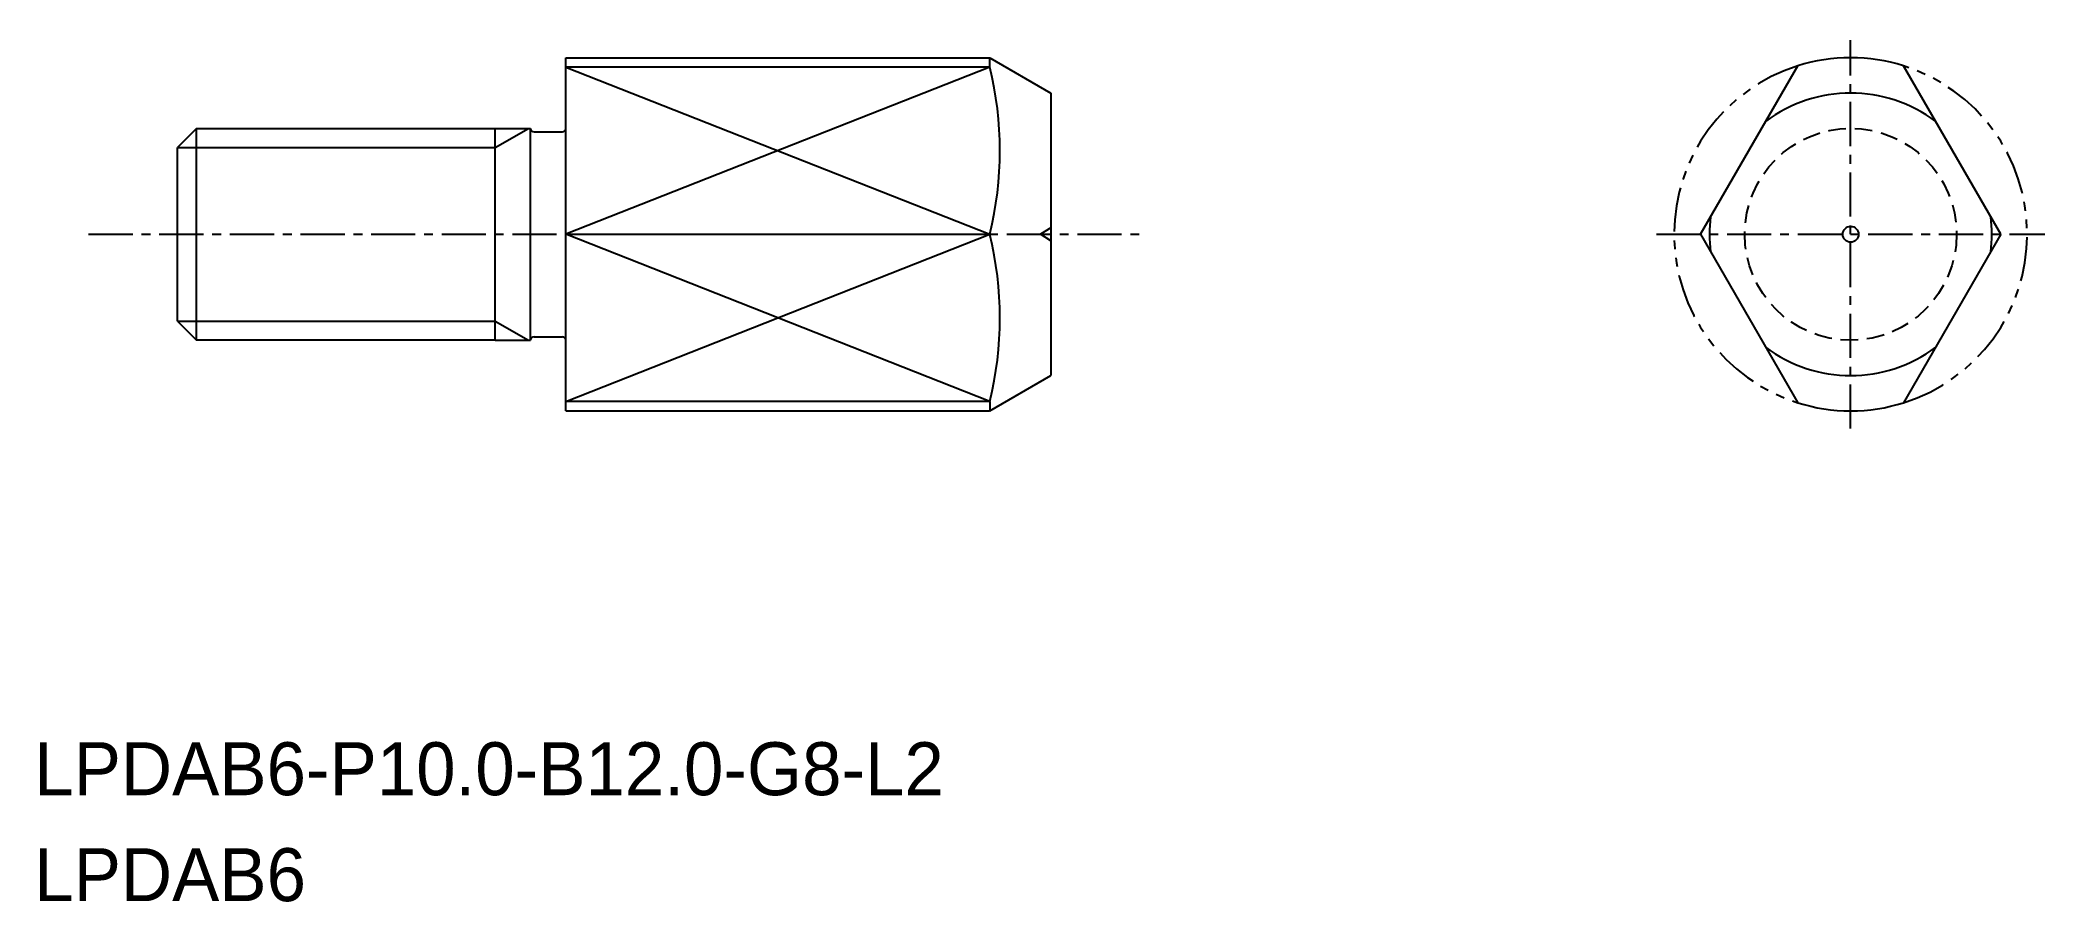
# Model space of a CAD drawing. Extents: x -1872.2 to -1815.5, y -603.1 to -578.7.
import ezdxf

# ---------------------------------------------------------------- set-up
doc = ezdxf.new("R2010")
doc.units = 0
for name, pattern in [('CENTER', [2, 1.25, -0.25, 0.25, -0.25]), ('DASHED', [0.75, 0.5, -0.25]), ('PHANTOM', [2.5, 1.25, -0.25, 0.25, -0.25, 0.25, -0.25])]:
    doc.linetypes.add(name, pattern=pattern)
doc.layers.get('0').update_dxf_attribs({"linetype": 'CONTINUOUS'})
doc.layers.add('CENTER', color=1, linetype='CENTER')

msp = doc.modelspace()

# ---------------------------------------------------------------- linework, layer by layer
for p, q in [((-1857.357, -589.178), (-1857.357, -579.178)), ((-1857.357, -579.178), (-1845.357, -579.178)), ((-1845.357, -579.442), (-1857.357, -579.442)), ((-1845.357, -579.442), (-1845.357, -579.178)), ((-1845.357, -579.178), (-1843.625, -580.178)), ((-1843.625, -580.178), (-1843.625, -588.178)), ((-1859.357, -581.178), (-1858.357, -581.178)), ((-1859.357, -587.178), (-1859.357, -581.178)), ((-1858.357, -587.178), (-1858.357, -581.178)), ((-1858.357, -587.178), (-1858.357, -581.178)), ((-1858.257, -581.278), (-1857.457, -581.278)), ((-1857.357, -581.178), (-1857.357, -581.178)), ((-1859.357, -587.178), (-1858.357, -587.178)), ((-1858.257, -587.078), (-1857.457, -587.078)), ((-1857.357, -587.178), (-1857.357, -587.178)), ((-1845.357, -589.178), (-1843.625, -588.178)), ((-1845.357, -588.915), (-1857.357, -588.915)), ((-1857.357, -589.178), (-1845.36, -589.178)), ((-1845.357, -588.915), (-1845.357, -589.178))]:
    msp.add_line(p, q)
at = {"color": 3, "linetype": 'CONTINUOUS'}
for p, q in [((-1857.357, -579.442), (-1845.357, -584.178)), ((-1845.357, -579.442), (-1857.357, -584.178)), ((-1859.357, -581.72), (-1858.419, -581.178)), ((-1868.357, -581.72), (-1859.357, -581.72)), ((-1845.357, -588.915), (-1857.357, -584.178)), ((-1857.357, -588.915), (-1845.357, -584.178)), ((-1868.357, -586.637), (-1859.357, -586.637)), ((-1859.357, -586.637), (-1858.419, -587.178))]:
    msp.add_line(p, q, dxfattribs=at)
at = {"color": 7, "linetype": 'CONTINUOUS'}
for p, q in [((-1825.23, -584.178), (-1822.477, -579.409)), ((-1816.723, -584.178), (-1819.477, -579.409)), ((-1867.815, -581.178), (-1868.357, -581.72)), ((-1867.815, -587.178), (-1867.815, -581.178)), ((-1867.815, -581.178), (-1859.357, -581.178)), ((-1868.357, -586.637), (-1868.357, -581.72)), ((-1857.357, -584.178), (-1845.357, -584.178)), ((-1825.23, -584.178), (-1822.477, -588.948)), ((-1816.723, -584.178), (-1819.477, -588.948)), ((-1868.357, -586.637), (-1867.815, -587.178)), ((-1859.357, -587.178), (-1867.815, -587.178))]:
    msp.add_line(p, q, dxfattribs=at)
at = {"color": 3}
for p in [(-1843.625, -583.991), (-1843.625, -584.366)]:
    msp.add_line(p, (-1843.914, -584.178), dxfattribs=at)
at = {"color": 3, "linetype": 'DASHED'}
msp.add_circle((-1820.977, -584.178), 3, dxfattribs=at)
msp.add_circle((-1820.977, -584.178), 0.225)
at = {"color": 7, "linetype": 'CONTINUOUS'}
for centre, end in [((-1854.856, -581.81), 13.9989), ((-1854.856, -586.547), 13.9988)]:
    msp.add_arc(centre, 9.79, 346.0011, end, dxfattribs=at)
at = {"color": 3, "linetype": 'PHANTOM'}
for start, end in [(107.4576, 252.5424), (287.4576, 72.5424)]:
    msp.add_arc((-1820.977, -584.178), 5, start, end, dxfattribs=at)
for centre, radius, start, end in [((-1820.977, -584.178), 5, 72.5424, 107.4576), ((-1820.977, -584.178), 4, 52.9315, 127.0685), ((-1858.257, -581.178), 0.1, 180, 270), ((-1857.457, -581.178), 0.1, 270, 0), ((-1820.977, -584.178), 4, 172.9315, 187.0685), ((-1820.977, -584.178), 4, 352.9315, 7.0685), ((-1858.257, -587.178), 0.1, 90, 180), ((-1857.457, -587.178), 0.1, 0, 90), ((-1820.977, -584.178), 4, 232.9315, 307.0685), ((-1820.977, -584.178), 5, 252.5424, 287.4576)]:
    msp.add_arc(centre, radius, start, end)
at = {"layer": 'CENTER', "color": 1, "linetype": 'CENTER'}
for p, q in [((-1820.977, -589.678), (-1820.977, -578.678)), ((-1870.872, -584.178), (-1841.008, -584.178)), ((-1826.477, -584.178), (-1815.477, -584.178))]:
    msp.add_line(p, q, dxfattribs=at)

# ---------------------------------------------------------------- texts
for s, p in [('LPDAB6-P10.0-B12.0-G8-L2 ', (-1872.411, -600.061)), ('LPDAB6', (-1872.411, -603.061))]:
    msp.add_text(s, height=1.5).set_placement(p)

doc.saveas('drawing.dxf')
